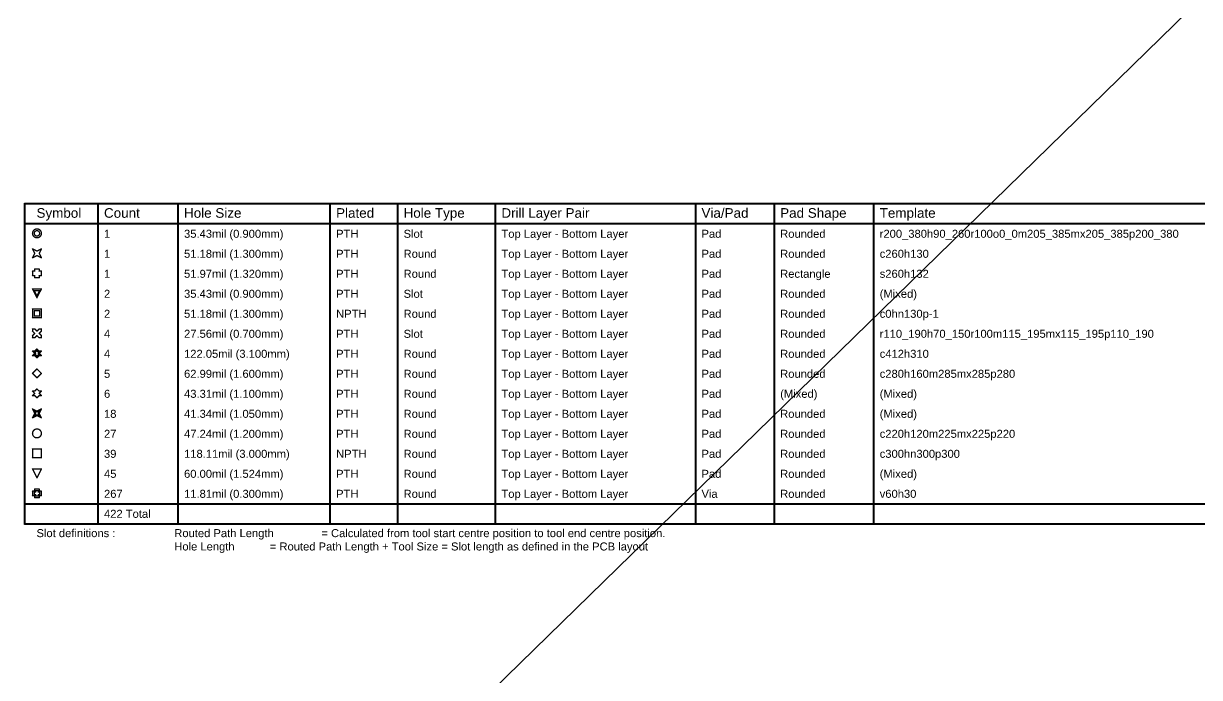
# Model space of a CAD drawing. Header units: inches. Extents: x -7 to 5163, y -3 to 5149.
# Drawn here: x -1.5 to 222.4, y 194 to 318.6 of the extents above; entities that cross this region are included whole.
import ezdxf

# ---------------------------------------------------------------- set-up
doc = ezdxf.new("R2010")
doc.units = ezdxf.units.IN
doc.layers.add('Drill Drawing', color=1, linetype='Continuous')
doc.layers.add('Top Solder', color=216, linetype='Continuous')
doc.styles.add('Arial', font='', dxfattribs={"height": 0.2})
doc.styles.get('Arial').set_extended_font_data('Arial')

# ---------------------------------------------------------------- blocks, each defined once
blk = doc.blocks.new('10_VQFN_HR__3_3__4')
at = {"layer": 'Top Solder'}
blk.add_line((1.02, -0.48), (-5134.64, -5016.9), dxfattribs=at)

msp = doc.modelspace()

# ---------------------------------------------------------------- linework, layer by layer
at = {"layer": 'Drill Drawing'}
for points in [[(-1.28, 284.22, 0.381, 0.381, 0), (389.82, 284.22, 0.381, 0.381, 0)], [(-1.28, 223.26, 0.381, 0.381, 0), (-1.28, 284.22, 0.381, 0.381, 0)], [(12.71, 223.26, 0.381, 0.381, 0), (12.71, 284.22, 0.381, 0.381, 0)], [(27.95, 223.26, 0.381, 0.381, 0), (27.95, 284.22, 0.381, 0.381, 0)], [(56.89, 223.26, 0.381, 0.381, 0), (56.89, 284.22, 0.381, 0.381, 0)], [(69.74, 223.26, 0.381, 0.381, 0), (69.74, 284.22, 0.381, 0.381, 0)], [(88.38, 223.26, 0.381, 0.381, 0), (88.38, 284.22, 0.381, 0.381, 0)], [(126.47, 223.26, 0.381, 0.381, 0), (126.47, 284.22, 0.381, 0.381, 0)], [(141.45, 223.26, 0.381, 0.381, 0), (141.45, 284.22, 0.381, 0.381, 0)], [(160.39, 223.26, 0.381, 0.381, 0), (160.39, 284.22, 0.381, 0.381, 0)], [(-1.28, 280.41, 0.381, 0.381, 0), (389.82, 280.41, 0.381, 0.381, 0)], [(0.24, 275.63, 0.254, 0.254, 0), (1.08, 275.21, 0.254, 0.254, 0)], [(0.24, 275.63, 0.254, 0.254, 0), (0.66, 274.78, 0.254, 0.254, 0)], [(1.08, 275.21, 0.254, 0.254, 0), (1.93, 275.63, 0.254, 0.254, 0)], [(1.51, 274.78, 0.254, 0.254, 0), (1.93, 275.63, 0.254, 0.254, 0)], [(0.24, 273.94, 0.254, 0.254, 0), (0.66, 274.78, 0.254, 0.254, 0)], [(0.24, 273.94, 0.254, 0.254, 0), (1.08, 274.36, 0.254, 0.254, 0)], [(1.08, 274.36, 0.254, 0.254, 0), (1.93, 273.94, 0.254, 0.254, 0)], [(1.51, 274.78, 0.254, 0.254, 0), (1.93, 273.94, 0.254, 0.254, 0)], [(0.24, 270.55, 0.254, 0.254, 0), (0.24, 271.4, 0.254, 0.254, 0)], [(0.24, 271.4, 0.254, 0.254, 0), (0.66, 271.4, 0.254, 0.254, 0)], [(0.66, 271.4, 0.254, 0.254, 0), (0.66, 271.82, 0.254, 0.254, 0)], [(0.66, 271.82, 0.254, 0.254, 0), (1.51, 271.82, 0.254, 0.254, 0)], [(1.51, 271.4, 0.254, 0.254, 0), (1.51, 271.82, 0.254, 0.254, 0)], [(1.51, 271.4, 0.254, 0.254, 0), (1.93, 271.4, 0.254, 0.254, 0)], [(1.93, 270.55, 0.254, 0.254, 0), (1.93, 271.4, 0.254, 0.254, 0)], [(0.24, 270.55, 0.254, 0.254, 0), (0.66, 270.55, 0.254, 0.254, 0)], [(0.66, 270.13, 0.254, 0.254, 0), (0.66, 270.55, 0.254, 0.254, 0)], [(0.66, 270.13, 0.254, 0.254, 0), (1.51, 270.13, 0.254, 0.254, 0)], [(1.51, 270.55, 0.254, 0.254, 0), (1.93, 270.55, 0.254, 0.254, 0)], [(1.51, 270.13, 0.254, 0.254, 0), (1.51, 270.55, 0.254, 0.254, 0)], [(0.24, 268.01, 0.254, 0.254, 0), (1.93, 268.01, 0.254, 0.254, 0)], [(0.24, 268.01, 0.254, 0.254, 0), (1.08, 266.32, 0.254, 0.254, 0)], [(0.57, 267.67, 0.254, 0.254, 0), (1.59, 267.67, 0.254, 0.254, 0)], [(0.57, 267.67, 0.254, 0.254, 0), (1.08, 266.66, 0.254, 0.254, 0)], [(1.08, 266.32, 0.254, 0.254, 0), (1.93, 268.01, 0.254, 0.254, 0)], [(1.08, 266.66, 0.254, 0.254, 0), (1.59, 267.67, 0.254, 0.254, 0)], [(0.24, 264.2, 0.254, 0.254, 0), (1.93, 264.2, 0.254, 0.254, 0)], [(0.24, 262.51, 0.254, 0.254, 0), (0.24, 264.2, 0.254, 0.254, 0)], [(1.93, 262.51, 0.254, 0.254, 0), (1.93, 264.2, 0.254, 0.254, 0)], [(0.24, 262.51, 0.254, 0.254, 0), (1.93, 262.51, 0.254, 0.254, 0)], [(0.57, 263.86, 0.254, 0.254, 0), (1.59, 263.86, 0.254, 0.254, 0)], [(0.57, 262.85, 0.254, 0.254, 0), (0.57, 263.86, 0.254, 0.254, 0)], [(0.57, 262.85, 0.254, 0.254, 0), (1.59, 262.85, 0.254, 0.254, 0)], [(1.59, 262.85, 0.254, 0.254, 0), (1.59, 263.86, 0.254, 0.254, 0)], [(0.24, 259.97, 0.254, 0.254, 0), (0.24, 260.39, 0.254, 0.254, 0)], [(0.24, 260.39, 0.254, 0.254, 0), (0.66, 260.39, 0.254, 0.254, 0)], [(0.24, 259.97, 0.254, 0.254, 0), (0.66, 259.54, 0.254, 0.254, 0)], [(0.66, 260.39, 0.254, 0.254, 0), (1.08, 259.97, 0.254, 0.254, 0)], [(1.08, 259.97, 0.254, 0.254, 0), (1.51, 260.39, 0.254, 0.254, 0)], [(1.51, 260.39, 0.254, 0.254, 0), (1.93, 260.39, 0.254, 0.254, 0)], [(1.51, 259.54, 0.254, 0.254, 0), (1.93, 259.97, 0.254, 0.254, 0)], [(1.93, 259.97, 0.254, 0.254, 0), (1.93, 260.39, 0.254, 0.254, 0)], [(0.24, 259.12, 0.254, 0.254, 0), (0.66, 259.54, 0.254, 0.254, 0)], [(0.24, 258.7, 0.254, 0.254, 0), (0.24, 259.12, 0.254, 0.254, 0)], [(0.24, 258.7, 0.254, 0.254, 0), (0.66, 258.7, 0.254, 0.254, 0)], [(0.66, 258.7, 0.254, 0.254, 0), (1.08, 259.12, 0.254, 0.254, 0)], [(1.08, 259.12, 0.254, 0.254, 0), (1.51, 258.7, 0.254, 0.254, 0)], [(1.51, 259.54, 0.254, 0.254, 0), (1.93, 259.12, 0.254, 0.254, 0)], [(1.51, 258.7, 0.254, 0.254, 0), (1.93, 258.7, 0.254, 0.254, 0)], [(1.93, 258.7, 0.254, 0.254, 0), (1.93, 259.12, 0.254, 0.254, 0)], [(0.24, 256.16, 0.254, 0.254, 0), (0.66, 255.73, 0.254, 0.254, 0)], [(0.24, 256.16, 0.254, 0.254, 0), (0.66, 256.16, 0.254, 0.254, 0)], [(0.24, 255.31, 0.254, 0.254, 0), (0.66, 255.73, 0.254, 0.254, 0)], [(0.24, 255.31, 0.254, 0.254, 0), (0.66, 255.31, 0.254, 0.254, 0)], [(0.57, 255.99, 0.254, 0.254, 0), (0.83, 255.73, 0.254, 0.254, 0)], [(0.57, 255.99, 0.254, 0.254, 0), (0.83, 255.99, 0.254, 0.254, 0)], [(0.57, 255.48, 0.254, 0.254, 0), (0.83, 255.73, 0.254, 0.254, 0)], [(0.57, 255.48, 0.254, 0.254, 0), (0.83, 255.48, 0.254, 0.254, 0)], [(0.66, 256.16, 0.254, 0.254, 0), (1.08, 256.58, 0.254, 0.254, 0)], [(0.66, 255.31, 0.254, 0.254, 0), (1.08, 254.89, 0.254, 0.254, 0)], [(0.83, 255.99, 0.254, 0.254, 0), (1.08, 256.24, 0.254, 0.254, 0)], [(0.83, 255.48, 0.254, 0.254, 0), (1.08, 255.23, 0.254, 0.254, 0)], [(1.08, 256.58, 0.254, 0.254, 0), (1.51, 256.16, 0.254, 0.254, 0)], [(1.08, 256.24, 0.254, 0.254, 0), (1.34, 255.99, 0.254, 0.254, 0)], [(1.08, 255.23, 0.254, 0.254, 0), (1.34, 255.48, 0.254, 0.254, 0)], [(1.08, 254.89, 0.254, 0.254, 0), (1.51, 255.31, 0.254, 0.254, 0)], [(1.34, 255.99, 0.254, 0.254, 0), (1.59, 255.99, 0.254, 0.254, 0)], [(1.34, 255.73, 0.254, 0.254, 0), (1.59, 255.99, 0.254, 0.254, 0)], [(1.34, 255.73, 0.254, 0.254, 0), (1.59, 255.48, 0.254, 0.254, 0)], [(1.34, 255.48, 0.254, 0.254, 0), (1.59, 255.48, 0.254, 0.254, 0)], [(1.51, 256.16, 0.254, 0.254, 0), (1.93, 256.16, 0.254, 0.254, 0)], [(1.51, 255.73, 0.254, 0.254, 0), (1.93, 256.16, 0.254, 0.254, 0)], [(1.51, 255.73, 0.254, 0.254, 0), (1.93, 255.31, 0.254, 0.254, 0)], [(1.51, 255.31, 0.254, 0.254, 0), (1.93, 255.31, 0.254, 0.254, 0)], [(0.24, 251.92, 0.254, 0.254, 0), (1.08, 252.77, 0.254, 0.254, 0)], [(0.24, 251.92, 0.254, 0.254, 0), (1.08, 251.08, 0.254, 0.254, 0)], [(1.08, 252.77, 0.254, 0.254, 0), (1.93, 251.92, 0.254, 0.254, 0)], [(1.08, 251.08, 0.254, 0.254, 0), (1.93, 251.92, 0.254, 0.254, 0)], [(0.24, 248.54, 0.254, 0.254, 0), (0.66, 248.11, 0.254, 0.254, 0)], [(0.24, 248.54, 0.254, 0.254, 0), (0.66, 248.54, 0.254, 0.254, 0)], [(0.66, 248.54, 0.254, 0.254, 0), (1.08, 248.96, 0.254, 0.254, 0)], [(1.08, 248.96, 0.254, 0.254, 0), (1.51, 248.54, 0.254, 0.254, 0)], [(1.51, 248.54, 0.254, 0.254, 0), (1.93, 248.54, 0.254, 0.254, 0)], [(1.51, 248.11, 0.254, 0.254, 0), (1.93, 248.54, 0.254, 0.254, 0)], [(0.24, 247.69, 0.254, 0.254, 0), (0.66, 248.11, 0.254, 0.254, 0)], [(0.24, 247.69, 0.254, 0.254, 0), (0.66, 247.69, 0.254, 0.254, 0)], [(0.66, 247.69, 0.254, 0.254, 0), (1.08, 247.27, 0.254, 0.254, 0)], [(1.08, 247.27, 0.254, 0.254, 0), (1.51, 247.69, 0.254, 0.254, 0)], [(1.51, 248.11, 0.254, 0.254, 0), (1.93, 247.69, 0.254, 0.254, 0)], [(1.51, 247.69, 0.254, 0.254, 0), (1.93, 247.69, 0.254, 0.254, 0)], [(0.24, 245.15, 0.254, 0.254, 0), (1.08, 244.73, 0.254, 0.254, 0)], [(0.24, 245.15, 0.254, 0.254, 0), (0.66, 244.3, 0.254, 0.254, 0)], [(0.24, 243.46, 0.254, 0.254, 0), (0.66, 244.3, 0.254, 0.254, 0)], [(0.57, 244.81, 0.254, 0.254, 0), (1.08, 244.56, 0.254, 0.254, 0)], [(0.57, 244.81, 0.254, 0.254, 0), (0.83, 244.3, 0.254, 0.254, 0)], [(0.57, 243.8, 0.254, 0.254, 0), (0.83, 244.3, 0.254, 0.254, 0)], [(0.57, 243.8, 0.254, 0.254, 0), (1.08, 244.05, 0.254, 0.254, 0)], [(1.08, 244.73, 0.254, 0.254, 0), (1.93, 245.15, 0.254, 0.254, 0)], [(1.08, 244.56, 0.254, 0.254, 0), (1.59, 244.81, 0.254, 0.254, 0)], [(1.08, 244.05, 0.254, 0.254, 0), (1.59, 243.8, 0.254, 0.254, 0)], [(1.34, 244.3, 0.254, 0.254, 0), (1.59, 244.81, 0.254, 0.254, 0)], [(1.34, 244.3, 0.254, 0.254, 0), (1.59, 243.8, 0.254, 0.254, 0)], [(1.51, 244.3, 0.254, 0.254, 0), (1.93, 245.15, 0.254, 0.254, 0)], [(1.51, 244.3, 0.254, 0.254, 0), (1.93, 243.46, 0.254, 0.254, 0)], [(0.24, 243.46, 0.254, 0.254, 0), (1.08, 243.88, 0.254, 0.254, 0)], [(1.08, 243.88, 0.254, 0.254, 0), (1.93, 243.46, 0.254, 0.254, 0)], [(0.24, 237.53, 0.254, 0.254, 0), (1.93, 237.53, 0.254, 0.254, 0)], [(0.24, 235.84, 0.254, 0.254, 0), (0.24, 237.53, 0.254, 0.254, 0)], [(1.93, 235.84, 0.254, 0.254, 0), (1.93, 237.53, 0.254, 0.254, 0)], [(0.24, 235.84, 0.254, 0.254, 0), (1.93, 235.84, 0.254, 0.254, 0)], [(0.24, 233.72, 0.254, 0.254, 0), (1.93, 233.72, 0.254, 0.254, 0)], [(0.24, 233.72, 0.254, 0.254, 0), (1.08, 232.03, 0.254, 0.254, 0)], [(1.08, 232.03, 0.254, 0.254, 0), (1.93, 233.72, 0.254, 0.254, 0)], [(0.24, 228.64, 0.254, 0.254, 0), (0.24, 229.49, 0.254, 0.254, 0)], [(0.24, 229.49, 0.254, 0.254, 0), (0.66, 229.49, 0.254, 0.254, 0)], [(0.24, 228.64, 0.254, 0.254, 0), (0.66, 228.64, 0.254, 0.254, 0)], [(0.57, 228.81, 0.254, 0.254, 0), (0.57, 229.32, 0.254, 0.254, 0)], [(0.57, 229.32, 0.254, 0.254, 0), (0.83, 229.32, 0.254, 0.254, 0)], [(0.57, 228.81, 0.254, 0.254, 0), (0.83, 228.81, 0.254, 0.254, 0)], [(0.66, 229.49, 0.254, 0.254, 0), (0.66, 229.91, 0.254, 0.254, 0)], [(0.66, 229.91, 0.254, 0.254, 0), (1.51, 229.91, 0.254, 0.254, 0)], [(0.66, 228.22, 0.254, 0.254, 0), (0.66, 228.64, 0.254, 0.254, 0)], [(0.83, 229.32, 0.254, 0.254, 0), (0.83, 229.57, 0.254, 0.254, 0)], [(0.83, 229.57, 0.254, 0.254, 0), (1.34, 229.57, 0.254, 0.254, 0)], [(0.83, 228.56, 0.254, 0.254, 0), (0.83, 228.81, 0.254, 0.254, 0)], [(0.83, 228.56, 0.254, 0.254, 0), (1.34, 228.56, 0.254, 0.254, 0)], [(1.34, 229.32, 0.254, 0.254, 0), (1.34, 229.57, 0.254, 0.254, 0)], [(1.34, 229.32, 0.254, 0.254, 0), (1.59, 229.32, 0.254, 0.254, 0)], [(1.34, 228.81, 0.254, 0.254, 0), (1.59, 228.81, 0.254, 0.254, 0)], [(1.34, 228.56, 0.254, 0.254, 0), (1.34, 228.81, 0.254, 0.254, 0)], [(1.51, 229.49, 0.254, 0.254, 0), (1.51, 229.91, 0.254, 0.254, 0)], [(1.51, 229.49, 0.254, 0.254, 0), (1.93, 229.49, 0.254, 0.254, 0)], [(1.51, 228.64, 0.254, 0.254, 0), (1.93, 228.64, 0.254, 0.254, 0)], [(1.51, 228.22, 0.254, 0.254, 0), (1.51, 228.64, 0.254, 0.254, 0)], [(1.59, 228.81, 0.254, 0.254, 0), (1.59, 229.32, 0.254, 0.254, 0)], [(1.93, 228.64, 0.254, 0.254, 0), (1.93, 229.49, 0.254, 0.254, 0)], [(-1.28, 227.07, 0.381, 0.381, 0), (389.82, 227.07, 0.381, 0.381, 0)], [(0.66, 228.22, 0.254, 0.254, 0), (1.51, 228.22, 0.254, 0.254, 0)], [(-1.28, 223.26, 0.381, 0.381, 0), (389.82, 223.26, 0.381, 0.381, 0)]]:
    msp.add_lwpolyline(points, format="xyseb", dxfattribs=at)
for points in [[(-1.38, 284.22, 0.191, 0.191, 1), (-1.19, 284.22, 0.191, 0.191, 1)], [(-1.38, 284.22, 0.191, 0.191, 1), (-1.19, 284.22, 0.191, 0.191, 1)], [(12.61, 284.22, 0.191, 0.191, 1), (12.8, 284.22, 0.191, 0.191, 1)], [(27.85, 284.22, 0.191, 0.191, 1), (28.04, 284.22, 0.191, 0.191, 1)], [(56.8, 284.22, 0.191, 0.191, 1), (56.99, 284.22, 0.191, 0.191, 1)], [(69.65, 284.22, 0.191, 0.191, 1), (69.84, 284.22, 0.191, 0.191, 1)], [(88.29, 284.22, 0.191, 0.191, 1), (88.48, 284.22, 0.191, 0.191, 1)], [(126.37, 284.22, 0.191, 0.191, 1), (126.56, 284.22, 0.191, 0.191, 1)], [(141.36, 284.22, 0.191, 0.191, 1), (141.55, 284.22, 0.191, 0.191, 1)], [(160.3, 284.22, 0.191, 0.191, 1), (160.49, 284.22, 0.191, 0.191, 1)], [(-1.38, 280.41, 0.191, 0.191, 1), (-1.19, 280.41, 0.191, 0.191, 1)], [(1.93, 278.59, 0.254, 0.254, 1), (0.24, 278.59, 0.254, 0.254, 1)], [(0.17, 278.59, 0.127, 0.127, 1), (0.3, 278.59, 0.127, 0.127, 1)], [(1.59, 278.59, 0.254, 0.254, 1), (0.57, 278.59, 0.254, 0.254, 1)], [(0.51, 278.59, 0.127, 0.127, 1), (0.64, 278.59, 0.127, 0.127, 1)], [(1.53, 278.59, 0.127, 0.127, 1), (1.65, 278.59, 0.127, 0.127, 1)], [(1.87, 278.59, 0.127, 0.127, 1), (1.99, 278.59, 0.127, 0.127, 1)], [(0.17, 275.63, 0.127, 0.127, 1), (0.3, 275.63, 0.127, 0.127, 1)], [(0.17, 275.63, 0.127, 0.127, 1), (0.3, 275.63, 0.127, 0.127, 1)], [(1.87, 275.63, 0.127, 0.127, 1), (1.99, 275.63, 0.127, 0.127, 1)], [(1.87, 275.63, 0.127, 0.127, 1), (1.99, 275.63, 0.127, 0.127, 1)], [(0.17, 273.94, 0.127, 0.127, 1), (0.3, 273.94, 0.127, 0.127, 1)], [(0.17, 273.94, 0.127, 0.127, 1), (0.3, 273.94, 0.127, 0.127, 1)], [(0.6, 274.78, 0.127, 0.127, 1), (0.72, 274.78, 0.127, 0.127, 1)], [(0.6, 274.78, 0.127, 0.127, 1), (0.72, 274.78, 0.127, 0.127, 1)], [(1.02, 275.21, 0.127, 0.127, 1), (1.15, 275.21, 0.127, 0.127, 1)], [(1.02, 275.21, 0.127, 0.127, 1), (1.15, 275.21, 0.127, 0.127, 1)], [(1.02, 274.36, 0.127, 0.127, 1), (1.15, 274.36, 0.127, 0.127, 1)], [(1.02, 274.36, 0.127, 0.127, 1), (1.15, 274.36, 0.127, 0.127, 1)], [(1.44, 274.78, 0.127, 0.127, 1), (1.57, 274.78, 0.127, 0.127, 1)], [(1.44, 274.78, 0.127, 0.127, 1), (1.57, 274.78, 0.127, 0.127, 1)], [(1.87, 273.94, 0.127, 0.127, 1), (1.99, 273.94, 0.127, 0.127, 1)], [(1.87, 273.94, 0.127, 0.127, 1), (1.99, 273.94, 0.127, 0.127, 1)], [(0.17, 271.4, 0.127, 0.127, 1), (0.3, 271.4, 0.127, 0.127, 1)], [(0.17, 271.4, 0.127, 0.127, 1), (0.3, 271.4, 0.127, 0.127, 1)], [(0.6, 271.82, 0.127, 0.127, 1), (0.72, 271.82, 0.127, 0.127, 1)], [(0.6, 271.82, 0.127, 0.127, 1), (0.72, 271.82, 0.127, 0.127, 1)], [(0.6, 271.4, 0.127, 0.127, 1), (0.72, 271.4, 0.127, 0.127, 1)], [(0.6, 271.4, 0.127, 0.127, 1), (0.72, 271.4, 0.127, 0.127, 1)], [(1.44, 271.82, 0.127, 0.127, 1), (1.57, 271.82, 0.127, 0.127, 1)], [(1.44, 271.82, 0.127, 0.127, 1), (1.57, 271.82, 0.127, 0.127, 1)], [(1.44, 271.4, 0.127, 0.127, 1), (1.57, 271.4, 0.127, 0.127, 1)], [(1.44, 271.4, 0.127, 0.127, 1), (1.57, 271.4, 0.127, 0.127, 1)], [(1.87, 271.4, 0.127, 0.127, 1), (1.99, 271.4, 0.127, 0.127, 1)], [(1.87, 271.4, 0.127, 0.127, 1), (1.99, 271.4, 0.127, 0.127, 1)], [(0.17, 270.55, 0.127, 0.127, 1), (0.3, 270.55, 0.127, 0.127, 1)], [(0.17, 270.55, 0.127, 0.127, 1), (0.3, 270.55, 0.127, 0.127, 1)], [(0.6, 270.55, 0.127, 0.127, 1), (0.72, 270.55, 0.127, 0.127, 1)], [(0.6, 270.55, 0.127, 0.127, 1), (0.72, 270.55, 0.127, 0.127, 1)], [(0.6, 270.13, 0.127, 0.127, 1), (0.72, 270.13, 0.127, 0.127, 1)], [(0.6, 270.13, 0.127, 0.127, 1), (0.72, 270.13, 0.127, 0.127, 1)], [(1.44, 270.55, 0.127, 0.127, 1), (1.57, 270.55, 0.127, 0.127, 1)], [(1.44, 270.55, 0.127, 0.127, 1), (1.57, 270.55, 0.127, 0.127, 1)], [(1.44, 270.13, 0.127, 0.127, 1), (1.57, 270.13, 0.127, 0.127, 1)], [(1.44, 270.13, 0.127, 0.127, 1), (1.57, 270.13, 0.127, 0.127, 1)], [(1.87, 270.55, 0.127, 0.127, 1), (1.99, 270.55, 0.127, 0.127, 1)], [(1.87, 270.55, 0.127, 0.127, 1), (1.99, 270.55, 0.127, 0.127, 1)], [(0.17, 268.01, 0.127, 0.127, 1), (0.3, 268.01, 0.127, 0.127, 1)], [(0.17, 268.01, 0.127, 0.127, 1), (0.3, 268.01, 0.127, 0.127, 1)], [(0.51, 267.67, 0.127, 0.127, 1), (0.64, 267.67, 0.127, 0.127, 1)], [(0.51, 267.67, 0.127, 0.127, 1), (0.64, 267.67, 0.127, 0.127, 1)], [(1.02, 266.66, 0.127, 0.127, 1), (1.15, 266.66, 0.127, 0.127, 1)], [(1.02, 266.66, 0.127, 0.127, 1), (1.15, 266.66, 0.127, 0.127, 1)], [(1.02, 266.32, 0.127, 0.127, 1), (1.15, 266.32, 0.127, 0.127, 1)], [(1.02, 266.32, 0.127, 0.127, 1), (1.15, 266.32, 0.127, 0.127, 1)], [(1.53, 267.67, 0.127, 0.127, 1), (1.65, 267.67, 0.127, 0.127, 1)], [(1.53, 267.67, 0.127, 0.127, 1), (1.65, 267.67, 0.127, 0.127, 1)], [(1.87, 268.01, 0.127, 0.127, 1), (1.99, 268.01, 0.127, 0.127, 1)], [(1.87, 268.01, 0.127, 0.127, 1), (1.99, 268.01, 0.127, 0.127, 1)], [(0.17, 264.2, 0.127, 0.127, 1), (0.3, 264.2, 0.127, 0.127, 1)], [(0.17, 264.2, 0.127, 0.127, 1), (0.3, 264.2, 0.127, 0.127, 1)], [(1.87, 264.2, 0.127, 0.127, 1), (1.99, 264.2, 0.127, 0.127, 1)], [(1.87, 264.2, 0.127, 0.127, 1), (1.99, 264.2, 0.127, 0.127, 1)], [(0.17, 262.51, 0.127, 0.127, 1), (0.3, 262.51, 0.127, 0.127, 1)], [(0.17, 262.51, 0.127, 0.127, 1), (0.3, 262.51, 0.127, 0.127, 1)], [(0.51, 263.86, 0.127, 0.127, 1), (0.64, 263.86, 0.127, 0.127, 1)], [(0.51, 263.86, 0.127, 0.127, 1), (0.64, 263.86, 0.127, 0.127, 1)], [(0.51, 262.85, 0.127, 0.127, 1), (0.64, 262.85, 0.127, 0.127, 1)], [(0.51, 262.85, 0.127, 0.127, 1), (0.64, 262.85, 0.127, 0.127, 1)], [(1.53, 263.86, 0.127, 0.127, 1), (1.65, 263.86, 0.127, 0.127, 1)], [(1.53, 263.86, 0.127, 0.127, 1), (1.65, 263.86, 0.127, 0.127, 1)], [(1.53, 262.85, 0.127, 0.127, 1), (1.65, 262.85, 0.127, 0.127, 1)], [(1.53, 262.85, 0.127, 0.127, 1), (1.65, 262.85, 0.127, 0.127, 1)], [(1.87, 262.51, 0.127, 0.127, 1), (1.99, 262.51, 0.127, 0.127, 1)], [(1.87, 262.51, 0.127, 0.127, 1), (1.99, 262.51, 0.127, 0.127, 1)], [(0.17, 260.39, 0.127, 0.127, 1), (0.3, 260.39, 0.127, 0.127, 1)], [(0.17, 260.39, 0.127, 0.127, 1), (0.3, 260.39, 0.127, 0.127, 1)], [(0.17, 259.97, 0.127, 0.127, 1), (0.3, 259.97, 0.127, 0.127, 1)], [(0.17, 259.97, 0.127, 0.127, 1), (0.3, 259.97, 0.127, 0.127, 1)], [(0.6, 260.39, 0.127, 0.127, 1), (0.72, 260.39, 0.127, 0.127, 1)], [(0.6, 260.39, 0.127, 0.127, 1), (0.72, 260.39, 0.127, 0.127, 1)], [(1.02, 259.97, 0.127, 0.127, 1), (1.15, 259.97, 0.127, 0.127, 1)], [(1.02, 259.97, 0.127, 0.127, 1), (1.15, 259.97, 0.127, 0.127, 1)], [(1.44, 260.39, 0.127, 0.127, 1), (1.57, 260.39, 0.127, 0.127, 1)], [(1.44, 260.39, 0.127, 0.127, 1), (1.57, 260.39, 0.127, 0.127, 1)], [(1.87, 260.39, 0.127, 0.127, 1), (1.99, 260.39, 0.127, 0.127, 1)], [(1.87, 260.39, 0.127, 0.127, 1), (1.99, 260.39, 0.127, 0.127, 1)], [(1.87, 259.97, 0.127, 0.127, 1), (1.99, 259.97, 0.127, 0.127, 1)], [(1.87, 259.97, 0.127, 0.127, 1), (1.99, 259.97, 0.127, 0.127, 1)], [(0.17, 259.12, 0.127, 0.127, 1), (0.3, 259.12, 0.127, 0.127, 1)], [(0.17, 259.12, 0.127, 0.127, 1), (0.3, 259.12, 0.127, 0.127, 1)], [(0.17, 258.7, 0.127, 0.127, 1), (0.3, 258.7, 0.127, 0.127, 1)], [(0.17, 258.7, 0.127, 0.127, 1), (0.3, 258.7, 0.127, 0.127, 1)], [(0.6, 259.54, 0.127, 0.127, 1), (0.72, 259.54, 0.127, 0.127, 1)], [(0.6, 259.54, 0.127, 0.127, 1), (0.72, 259.54, 0.127, 0.127, 1)], [(0.6, 258.7, 0.127, 0.127, 1), (0.72, 258.7, 0.127, 0.127, 1)], [(0.6, 258.7, 0.127, 0.127, 1), (0.72, 258.7, 0.127, 0.127, 1)], [(1.02, 259.12, 0.127, 0.127, 1), (1.15, 259.12, 0.127, 0.127, 1)], [(1.02, 259.12, 0.127, 0.127, 1), (1.15, 259.12, 0.127, 0.127, 1)], [(1.44, 259.54, 0.127, 0.127, 1), (1.57, 259.54, 0.127, 0.127, 1)], [(1.44, 259.54, 0.127, 0.127, 1), (1.57, 259.54, 0.127, 0.127, 1)], [(1.44, 258.7, 0.127, 0.127, 1), (1.57, 258.7, 0.127, 0.127, 1)], [(1.44, 258.7, 0.127, 0.127, 1), (1.57, 258.7, 0.127, 0.127, 1)], [(1.87, 259.12, 0.127, 0.127, 1), (1.99, 259.12, 0.127, 0.127, 1)], [(1.87, 259.12, 0.127, 0.127, 1), (1.99, 259.12, 0.127, 0.127, 1)], [(1.87, 258.7, 0.127, 0.127, 1), (1.99, 258.7, 0.127, 0.127, 1)], [(1.87, 258.7, 0.127, 0.127, 1), (1.99, 258.7, 0.127, 0.127, 1)], [(0.17, 256.16, 0.127, 0.127, 1), (0.3, 256.16, 0.127, 0.127, 1)], [(0.17, 256.16, 0.127, 0.127, 1), (0.3, 256.16, 0.127, 0.127, 1)], [(0.17, 255.31, 0.127, 0.127, 1), (0.3, 255.31, 0.127, 0.127, 1)], [(0.17, 255.31, 0.127, 0.127, 1), (0.3, 255.31, 0.127, 0.127, 1)], [(0.51, 255.99, 0.127, 0.127, 1), (0.64, 255.99, 0.127, 0.127, 1)], [(0.51, 255.99, 0.127, 0.127, 1), (0.64, 255.99, 0.127, 0.127, 1)], [(0.51, 255.48, 0.127, 0.127, 1), (0.64, 255.48, 0.127, 0.127, 1)], [(0.51, 255.48, 0.127, 0.127, 1), (0.64, 255.48, 0.127, 0.127, 1)], [(0.6, 256.16, 0.127, 0.127, 1), (0.72, 256.16, 0.127, 0.127, 1)], [(0.6, 256.16, 0.127, 0.127, 1), (0.72, 256.16, 0.127, 0.127, 1)], [(0.6, 255.73, 0.127, 0.127, 1), (0.72, 255.73, 0.127, 0.127, 1)], [(0.6, 255.73, 0.127, 0.127, 1), (0.72, 255.73, 0.127, 0.127, 1)], [(0.6, 255.31, 0.127, 0.127, 1), (0.72, 255.31, 0.127, 0.127, 1)], [(0.6, 255.31, 0.127, 0.127, 1), (0.72, 255.31, 0.127, 0.127, 1)], [(0.77, 255.99, 0.127, 0.127, 1), (0.89, 255.99, 0.127, 0.127, 1)], [(0.77, 255.99, 0.127, 0.127, 1), (0.89, 255.99, 0.127, 0.127, 1)], [(0.77, 255.73, 0.127, 0.127, 1), (0.89, 255.73, 0.127, 0.127, 1)], [(0.77, 255.73, 0.127, 0.127, 1), (0.89, 255.73, 0.127, 0.127, 1)], [(0.77, 255.48, 0.127, 0.127, 1), (0.89, 255.48, 0.127, 0.127, 1)], [(0.77, 255.48, 0.127, 0.127, 1), (0.89, 255.48, 0.127, 0.127, 1)], [(1.02, 256.58, 0.127, 0.127, 1), (1.15, 256.58, 0.127, 0.127, 1)], [(1.02, 256.58, 0.127, 0.127, 1), (1.15, 256.58, 0.127, 0.127, 1)], [(1.02, 256.24, 0.127, 0.127, 1), (1.15, 256.24, 0.127, 0.127, 1)], [(1.02, 256.24, 0.127, 0.127, 1), (1.15, 256.24, 0.127, 0.127, 1)], [(1.02, 255.23, 0.127, 0.127, 1), (1.15, 255.23, 0.127, 0.127, 1)], [(1.02, 255.23, 0.127, 0.127, 1), (1.15, 255.23, 0.127, 0.127, 1)], [(1.27, 255.99, 0.127, 0.127, 1), (1.4, 255.99, 0.127, 0.127, 1)], [(1.27, 255.99, 0.127, 0.127, 1), (1.4, 255.99, 0.127, 0.127, 1)], [(1.27, 255.73, 0.127, 0.127, 1), (1.4, 255.73, 0.127, 0.127, 1)], [(1.27, 255.73, 0.127, 0.127, 1), (1.4, 255.73, 0.127, 0.127, 1)], [(1.27, 255.48, 0.127, 0.127, 1), (1.4, 255.48, 0.127, 0.127, 1)], [(1.27, 255.48, 0.127, 0.127, 1), (1.4, 255.48, 0.127, 0.127, 1)], [(1.44, 256.16, 0.127, 0.127, 1), (1.57, 256.16, 0.127, 0.127, 1)], [(1.44, 256.16, 0.127, 0.127, 1), (1.57, 256.16, 0.127, 0.127, 1)], [(1.44, 255.73, 0.127, 0.127, 1), (1.57, 255.73, 0.127, 0.127, 1)], [(1.44, 255.73, 0.127, 0.127, 1), (1.57, 255.73, 0.127, 0.127, 1)], [(1.44, 255.31, 0.127, 0.127, 1), (1.57, 255.31, 0.127, 0.127, 1)], [(1.44, 255.31, 0.127, 0.127, 1), (1.57, 255.31, 0.127, 0.127, 1)], [(1.53, 255.99, 0.127, 0.127, 1), (1.65, 255.99, 0.127, 0.127, 1)], [(1.53, 255.99, 0.127, 0.127, 1), (1.65, 255.99, 0.127, 0.127, 1)], [(1.53, 255.48, 0.127, 0.127, 1), (1.65, 255.48, 0.127, 0.127, 1)], [(1.53, 255.48, 0.127, 0.127, 1), (1.65, 255.48, 0.127, 0.127, 1)], [(1.87, 256.16, 0.127, 0.127, 1), (1.99, 256.16, 0.127, 0.127, 1)], [(1.87, 256.16, 0.127, 0.127, 1), (1.99, 256.16, 0.127, 0.127, 1)], [(1.87, 255.31, 0.127, 0.127, 1), (1.99, 255.31, 0.127, 0.127, 1)], [(1.87, 255.31, 0.127, 0.127, 1), (1.99, 255.31, 0.127, 0.127, 1)], [(1.02, 254.89, 0.127, 0.127, 1), (1.15, 254.89, 0.127, 0.127, 1)], [(1.02, 254.89, 0.127, 0.127, 1), (1.15, 254.89, 0.127, 0.127, 1)], [(0.17, 251.92, 0.127, 0.127, 1), (0.3, 251.92, 0.127, 0.127, 1)], [(0.17, 251.92, 0.127, 0.127, 1), (0.3, 251.92, 0.127, 0.127, 1)], [(1.02, 252.77, 0.127, 0.127, 1), (1.15, 252.77, 0.127, 0.127, 1)], [(1.02, 252.77, 0.127, 0.127, 1), (1.15, 252.77, 0.127, 0.127, 1)], [(1.02, 251.08, 0.127, 0.127, 1), (1.15, 251.08, 0.127, 0.127, 1)], [(1.02, 251.08, 0.127, 0.127, 1), (1.15, 251.08, 0.127, 0.127, 1)], [(1.87, 251.92, 0.127, 0.127, 1), (1.99, 251.92, 0.127, 0.127, 1)], [(1.87, 251.92, 0.127, 0.127, 1), (1.99, 251.92, 0.127, 0.127, 1)], [(0.17, 248.54, 0.127, 0.127, 1), (0.3, 248.54, 0.127, 0.127, 1)], [(0.17, 248.54, 0.127, 0.127, 1), (0.3, 248.54, 0.127, 0.127, 1)], [(0.6, 248.54, 0.127, 0.127, 1), (0.72, 248.54, 0.127, 0.127, 1)], [(0.6, 248.54, 0.127, 0.127, 1), (0.72, 248.54, 0.127, 0.127, 1)], [(1.02, 248.96, 0.127, 0.127, 1), (1.15, 248.96, 0.127, 0.127, 1)], [(1.02, 248.96, 0.127, 0.127, 1), (1.15, 248.96, 0.127, 0.127, 1)], [(1.44, 248.54, 0.127, 0.127, 1), (1.57, 248.54, 0.127, 0.127, 1)], [(1.44, 248.54, 0.127, 0.127, 1), (1.57, 248.54, 0.127, 0.127, 1)], [(1.87, 248.54, 0.127, 0.127, 1), (1.99, 248.54, 0.127, 0.127, 1)], [(1.87, 248.54, 0.127, 0.127, 1), (1.99, 248.54, 0.127, 0.127, 1)], [(0.17, 247.69, 0.127, 0.127, 1), (0.3, 247.69, 0.127, 0.127, 1)], [(0.17, 247.69, 0.127, 0.127, 1), (0.3, 247.69, 0.127, 0.127, 1)], [(0.6, 248.11, 0.127, 0.127, 1), (0.72, 248.11, 0.127, 0.127, 1)], [(0.6, 248.11, 0.127, 0.127, 1), (0.72, 248.11, 0.127, 0.127, 1)], [(0.6, 247.69, 0.127, 0.127, 1), (0.72, 247.69, 0.127, 0.127, 1)], [(0.6, 247.69, 0.127, 0.127, 1), (0.72, 247.69, 0.127, 0.127, 1)], [(1.02, 247.27, 0.127, 0.127, 1), (1.15, 247.27, 0.127, 0.127, 1)], [(1.02, 247.27, 0.127, 0.127, 1), (1.15, 247.27, 0.127, 0.127, 1)], [(1.44, 248.11, 0.127, 0.127, 1), (1.57, 248.11, 0.127, 0.127, 1)], [(1.44, 248.11, 0.127, 0.127, 1), (1.57, 248.11, 0.127, 0.127, 1)], [(1.44, 247.69, 0.127, 0.127, 1), (1.57, 247.69, 0.127, 0.127, 1)], [(1.44, 247.69, 0.127, 0.127, 1), (1.57, 247.69, 0.127, 0.127, 1)], [(1.87, 247.69, 0.127, 0.127, 1), (1.99, 247.69, 0.127, 0.127, 1)], [(1.87, 247.69, 0.127, 0.127, 1), (1.99, 247.69, 0.127, 0.127, 1)], [(0.17, 245.15, 0.127, 0.127, 1), (0.3, 245.15, 0.127, 0.127, 1)], [(0.17, 245.15, 0.127, 0.127, 1), (0.3, 245.15, 0.127, 0.127, 1)], [(0.51, 244.81, 0.127, 0.127, 1), (0.64, 244.81, 0.127, 0.127, 1)], [(0.51, 244.81, 0.127, 0.127, 1), (0.64, 244.81, 0.127, 0.127, 1)], [(0.6, 244.3, 0.127, 0.127, 1), (0.72, 244.3, 0.127, 0.127, 1)], [(0.6, 244.3, 0.127, 0.127, 1), (0.72, 244.3, 0.127, 0.127, 1)], [(0.77, 244.3, 0.127, 0.127, 1), (0.89, 244.3, 0.127, 0.127, 1)], [(0.77, 244.3, 0.127, 0.127, 1), (0.89, 244.3, 0.127, 0.127, 1)], [(1.02, 244.73, 0.127, 0.127, 1), (1.15, 244.73, 0.127, 0.127, 1)], [(1.02, 244.73, 0.127, 0.127, 1), (1.15, 244.73, 0.127, 0.127, 1)], [(1.02, 244.56, 0.127, 0.127, 1), (1.15, 244.56, 0.127, 0.127, 1)], [(1.02, 244.56, 0.127, 0.127, 1), (1.15, 244.56, 0.127, 0.127, 1)], [(1.02, 244.05, 0.127, 0.127, 1), (1.15, 244.05, 0.127, 0.127, 1)], [(1.02, 244.05, 0.127, 0.127, 1), (1.15, 244.05, 0.127, 0.127, 1)], [(1.27, 244.3, 0.127, 0.127, 1), (1.4, 244.3, 0.127, 0.127, 1)], [(1.27, 244.3, 0.127, 0.127, 1), (1.4, 244.3, 0.127, 0.127, 1)], [(1.44, 244.3, 0.127, 0.127, 1), (1.57, 244.3, 0.127, 0.127, 1)], [(1.44, 244.3, 0.127, 0.127, 1), (1.57, 244.3, 0.127, 0.127, 1)], [(1.53, 244.81, 0.127, 0.127, 1), (1.65, 244.81, 0.127, 0.127, 1)], [(1.53, 244.81, 0.127, 0.127, 1), (1.65, 244.81, 0.127, 0.127, 1)], [(1.87, 245.15, 0.127, 0.127, 1), (1.99, 245.15, 0.127, 0.127, 1)], [(1.87, 245.15, 0.127, 0.127, 1), (1.99, 245.15, 0.127, 0.127, 1)], [(0.17, 243.46, 0.127, 0.127, 1), (0.3, 243.46, 0.127, 0.127, 1)], [(0.17, 243.46, 0.127, 0.127, 1), (0.3, 243.46, 0.127, 0.127, 1)], [(0.51, 243.8, 0.127, 0.127, 1), (0.64, 243.8, 0.127, 0.127, 1)], [(0.51, 243.8, 0.127, 0.127, 1), (0.64, 243.8, 0.127, 0.127, 1)], [(1.02, 243.88, 0.127, 0.127, 1), (1.15, 243.88, 0.127, 0.127, 1)], [(1.02, 243.88, 0.127, 0.127, 1), (1.15, 243.88, 0.127, 0.127, 1)], [(1.53, 243.8, 0.127, 0.127, 1), (1.65, 243.8, 0.127, 0.127, 1)], [(1.53, 243.8, 0.127, 0.127, 1), (1.65, 243.8, 0.127, 0.127, 1)], [(1.87, 243.46, 0.127, 0.127, 1), (1.99, 243.46, 0.127, 0.127, 1)], [(1.87, 243.46, 0.127, 0.127, 1), (1.99, 243.46, 0.127, 0.127, 1)], [(1.93, 240.49, 0.254, 0.254, 1), (0.24, 240.49, 0.254, 0.254, 1)], [(0.17, 240.49, 0.127, 0.127, 1), (0.3, 240.49, 0.127, 0.127, 1)], [(1.87, 240.49, 0.127, 0.127, 1), (1.99, 240.49, 0.127, 0.127, 1)], [(0.17, 237.53, 0.127, 0.127, 1), (0.3, 237.53, 0.127, 0.127, 1)], [(0.17, 237.53, 0.127, 0.127, 1), (0.3, 237.53, 0.127, 0.127, 1)], [(1.87, 237.53, 0.127, 0.127, 1), (1.99, 237.53, 0.127, 0.127, 1)], [(1.87, 237.53, 0.127, 0.127, 1), (1.99, 237.53, 0.127, 0.127, 1)], [(0.17, 235.84, 0.127, 0.127, 1), (0.3, 235.84, 0.127, 0.127, 1)], [(0.17, 235.84, 0.127, 0.127, 1), (0.3, 235.84, 0.127, 0.127, 1)], [(1.87, 235.84, 0.127, 0.127, 1), (1.99, 235.84, 0.127, 0.127, 1)], [(1.87, 235.84, 0.127, 0.127, 1), (1.99, 235.84, 0.127, 0.127, 1)], [(0.17, 233.72, 0.127, 0.127, 1), (0.3, 233.72, 0.127, 0.127, 1)], [(0.17, 233.72, 0.127, 0.127, 1), (0.3, 233.72, 0.127, 0.127, 1)], [(1.87, 233.72, 0.127, 0.127, 1), (1.99, 233.72, 0.127, 0.127, 1)], [(1.87, 233.72, 0.127, 0.127, 1), (1.99, 233.72, 0.127, 0.127, 1)], [(1.02, 232.03, 0.127, 0.127, 1), (1.15, 232.03, 0.127, 0.127, 1)], [(1.02, 232.03, 0.127, 0.127, 1), (1.15, 232.03, 0.127, 0.127, 1)], [(0.17, 229.49, 0.127, 0.127, 1), (0.3, 229.49, 0.127, 0.127, 1)], [(0.17, 229.49, 0.127, 0.127, 1), (0.3, 229.49, 0.127, 0.127, 1)], [(0.17, 228.64, 0.127, 0.127, 1), (0.3, 228.64, 0.127, 0.127, 1)], [(0.17, 228.64, 0.127, 0.127, 1), (0.3, 228.64, 0.127, 0.127, 1)], [(0.51, 229.32, 0.127, 0.127, 1), (0.64, 229.32, 0.127, 0.127, 1)], [(0.51, 229.32, 0.127, 0.127, 1), (0.64, 229.32, 0.127, 0.127, 1)], [(0.51, 228.81, 0.127, 0.127, 1), (0.64, 228.81, 0.127, 0.127, 1)], [(0.51, 228.81, 0.127, 0.127, 1), (0.64, 228.81, 0.127, 0.127, 1)], [(0.6, 229.91, 0.127, 0.127, 1), (0.72, 229.91, 0.127, 0.127, 1)], [(0.6, 229.91, 0.127, 0.127, 1), (0.72, 229.91, 0.127, 0.127, 1)], [(0.6, 229.49, 0.127, 0.127, 1), (0.72, 229.49, 0.127, 0.127, 1)], [(0.6, 229.49, 0.127, 0.127, 1), (0.72, 229.49, 0.127, 0.127, 1)], [(0.6, 228.64, 0.127, 0.127, 1), (0.72, 228.64, 0.127, 0.127, 1)], [(0.6, 228.64, 0.127, 0.127, 1), (0.72, 228.64, 0.127, 0.127, 1)], [(0.77, 229.57, 0.127, 0.127, 1), (0.89, 229.57, 0.127, 0.127, 1)], [(0.77, 229.57, 0.127, 0.127, 1), (0.89, 229.57, 0.127, 0.127, 1)], [(0.77, 229.32, 0.127, 0.127, 1), (0.89, 229.32, 0.127, 0.127, 1)], [(0.77, 229.32, 0.127, 0.127, 1), (0.89, 229.32, 0.127, 0.127, 1)], [(0.77, 228.81, 0.127, 0.127, 1), (0.89, 228.81, 0.127, 0.127, 1)], [(0.77, 228.81, 0.127, 0.127, 1), (0.89, 228.81, 0.127, 0.127, 1)], [(0.77, 228.56, 0.127, 0.127, 1), (0.89, 228.56, 0.127, 0.127, 1)], [(0.77, 228.56, 0.127, 0.127, 1), (0.89, 228.56, 0.127, 0.127, 1)], [(1.27, 229.57, 0.127, 0.127, 1), (1.4, 229.57, 0.127, 0.127, 1)], [(1.27, 229.57, 0.127, 0.127, 1), (1.4, 229.57, 0.127, 0.127, 1)], [(1.27, 229.32, 0.127, 0.127, 1), (1.4, 229.32, 0.127, 0.127, 1)], [(1.27, 229.32, 0.127, 0.127, 1), (1.4, 229.32, 0.127, 0.127, 1)], [(1.27, 228.81, 0.127, 0.127, 1), (1.4, 228.81, 0.127, 0.127, 1)], [(1.27, 228.81, 0.127, 0.127, 1), (1.4, 228.81, 0.127, 0.127, 1)], [(1.27, 228.56, 0.127, 0.127, 1), (1.4, 228.56, 0.127, 0.127, 1)], [(1.27, 228.56, 0.127, 0.127, 1), (1.4, 228.56, 0.127, 0.127, 1)], [(1.44, 229.91, 0.127, 0.127, 1), (1.57, 229.91, 0.127, 0.127, 1)], [(1.44, 229.91, 0.127, 0.127, 1), (1.57, 229.91, 0.127, 0.127, 1)], [(1.44, 229.49, 0.127, 0.127, 1), (1.57, 229.49, 0.127, 0.127, 1)], [(1.44, 229.49, 0.127, 0.127, 1), (1.57, 229.49, 0.127, 0.127, 1)], [(1.44, 228.64, 0.127, 0.127, 1), (1.57, 228.64, 0.127, 0.127, 1)], [(1.44, 228.64, 0.127, 0.127, 1), (1.57, 228.64, 0.127, 0.127, 1)], [(1.53, 229.32, 0.127, 0.127, 1), (1.65, 229.32, 0.127, 0.127, 1)], [(1.53, 229.32, 0.127, 0.127, 1), (1.65, 229.32, 0.127, 0.127, 1)], [(1.53, 228.81, 0.127, 0.127, 1), (1.65, 228.81, 0.127, 0.127, 1)], [(1.53, 228.81, 0.127, 0.127, 1), (1.65, 228.81, 0.127, 0.127, 1)], [(1.87, 229.49, 0.127, 0.127, 1), (1.99, 229.49, 0.127, 0.127, 1)], [(1.87, 229.49, 0.127, 0.127, 1), (1.99, 229.49, 0.127, 0.127, 1)], [(1.87, 228.64, 0.127, 0.127, 1), (1.99, 228.64, 0.127, 0.127, 1)], [(1.87, 228.64, 0.127, 0.127, 1), (1.99, 228.64, 0.127, 0.127, 1)], [(-1.38, 227.07, 0.191, 0.191, 1), (-1.19, 227.07, 0.191, 0.191, 1)], [(0.6, 228.22, 0.127, 0.127, 1), (0.72, 228.22, 0.127, 0.127, 1)], [(0.6, 228.22, 0.127, 0.127, 1), (0.72, 228.22, 0.127, 0.127, 1)], [(1.44, 228.22, 0.127, 0.127, 1), (1.57, 228.22, 0.127, 0.127, 1)], [(1.44, 228.22, 0.127, 0.127, 1), (1.57, 228.22, 0.127, 0.127, 1)], [(-1.38, 223.26, 0.191, 0.191, 1), (-1.19, 223.26, 0.191, 0.191, 1)], [(-1.38, 223.26, 0.191, 0.191, 1), (-1.19, 223.26, 0.191, 0.191, 1)], [(12.61, 223.26, 0.191, 0.191, 1), (12.8, 223.26, 0.191, 0.191, 1)], [(27.85, 223.26, 0.191, 0.191, 1), (28.04, 223.26, 0.191, 0.191, 1)], [(56.8, 223.26, 0.191, 0.191, 1), (56.99, 223.26, 0.191, 0.191, 1)], [(69.65, 223.26, 0.191, 0.191, 1), (69.84, 223.26, 0.191, 0.191, 1)], [(88.29, 223.26, 0.191, 0.191, 1), (88.48, 223.26, 0.191, 0.191, 1)], [(126.37, 223.26, 0.191, 0.191, 1), (126.56, 223.26, 0.191, 0.191, 1)], [(141.36, 223.26, 0.191, 0.191, 1), (141.55, 223.26, 0.191, 0.191, 1)], [(160.3, 223.26, 0.191, 0.191, 1), (160.49, 223.26, 0.191, 0.191, 1)]]:
    msp.add_lwpolyline(points, format="xyseb", close=True, dxfattribs=at)

# ---------------------------------------------------------------- block references
at = {"rotation": 180}
msp.add_blockref('10_VQFN_HR__3_3__4', (28.13, 131.81), dxfattribs=at)

# ---------------------------------------------------------------- texts
at = {"layer": 'Drill Drawing', "style": 'Arial'}
for s, height, p in [('Symbol', 1.829, (1, 281.56)), ('Count', 1.829, (13.85, 281.56)), ('Hole Size', 1.829, (29.09, 281.56)), ('Plated', 1.829, (58.04, 281.56)), ('Hole Type', 1.829, (70.89, 281.56)), ('Drill Layer Pair', 1.8288, (89.52, 281.56)), ('Via/Pad', 1.829, (127.61, 281.56)), ('Pad Shape', 1.829, (142.59, 281.56)), ('Template', 1.829, (161.54, 281.56)), ('1', 1.52, (13.85, 277.75)), ('35.43mil (0.900mm)', 1.524, (29.09, 277.75)), ('PTH', 1.524, (58.04, 277.75)), ('Slot', 1.524, (70.89, 277.75)), ('Top Layer - Bottom Layer', 1.524, (89.52, 277.75)), ('Pad', 1.524, (127.61, 277.75)), ('Rounded', 1.524, (142.59, 277.75)), ('r200_380h90_260r100o0_0m205_385mx205_385p200_380', 1.524, (161.54, 277.75)), ('1', 1.52, (13.85, 273.94)), ('51.18mil (1.300mm)', 1.524, (29.09, 273.94)), ('PTH', 1.524, (58.04, 273.94)), ('Round', 1.524, (70.89, 273.94)), ('Top Layer - Bottom Layer', 1.524, (89.52, 273.94)), ('Pad', 1.524, (127.61, 273.94)), ('Rounded', 1.524, (142.59, 273.94)), ('c260h130', 1.524, (161.54, 273.94)), ('1', 1.52, (13.85, 270.13)), ('51.97mil (1.320mm)', 1.524, (29.09, 270.13)), ('PTH', 1.524, (58.04, 270.13)), ('Round', 1.524, (70.89, 270.13)), ('Top Layer - Bottom Layer', 1.524, (89.52, 270.13)), ('Pad', 1.524, (127.61, 270.13)), ('Rectangle', 1.524, (142.59, 270.13)), ('s260h132', 1.524, (161.54, 270.13)), ('2', 1.52, (13.85, 266.32)), ('35.43mil (0.900mm)', 1.524, (29.09, 266.32)), ('PTH', 1.524, (58.04, 266.32)), ('Slot', 1.524, (70.89, 266.32)), ('Top Layer - Bottom Layer', 1.524, (89.52, 266.32)), ('Pad', 1.524, (127.61, 266.32)), ('Rounded', 1.524, (142.59, 266.32)), ('(Mixed)', 1.524, (161.54, 266.32)), ('2', 1.52, (13.85, 262.51)), ('51.18mil (1.300mm)', 1.524, (29.09, 262.51)), ('NPTH', 1.524, (58.04, 262.51)), ('Round', 1.524, (70.89, 262.51)), ('Top Layer - Bottom Layer', 1.524, (89.52, 262.51)), ('Pad', 1.524, (127.61, 262.51)), ('Rounded', 1.524, (142.59, 262.51)), ('c0hn130p-1', 1.524, (161.54, 262.51)), ('4', 1.52, (13.85, 258.7)), ('27.56mil (0.700mm)', 1.524, (29.09, 258.7)), ('PTH', 1.524, (58.04, 258.7)), ('Slot', 1.524, (70.89, 258.7)), ('Top Layer - Bottom Layer', 1.524, (89.52, 258.7)), ('Pad', 1.524, (127.61, 258.7)), ('Rounded', 1.524, (142.59, 258.7)), ('r110_190h70_150r100m115_195mx115_195p110_190', 1.524, (161.54, 258.7)), ('4', 1.52, (13.85, 254.89)), ('122.05mil (3.100mm)', 1.524, (29.09, 254.89)), ('PTH', 1.524, (58.04, 254.89)), ('Round', 1.524, (70.89, 254.89)), ('Top Layer - Bottom Layer', 1.524, (89.52, 254.89)), ('Pad', 1.524, (127.61, 254.89)), ('Rounded', 1.524, (142.59, 254.89)), ('c412h310', 1.524, (161.54, 254.89)), ('5', 1.52, (13.85, 251.08)), ('62.99mil (1.600mm)', 1.524, (29.09, 251.08)), ('PTH', 1.524, (58.04, 251.08)), ('Round', 1.524, (70.89, 251.08)), ('Top Layer - Bottom Layer', 1.524, (89.52, 251.08)), ('Pad', 1.524, (127.61, 251.08)), ('Rounded', 1.524, (142.59, 251.08)), ('c280h160m285mx285p280', 1.524, (161.54, 251.08)), ('6', 1.52, (13.85, 247.27)), ('43.31mil (1.100mm)', 1.524, (29.09, 247.27)), ('PTH', 1.524, (58.04, 247.27)), ('Round', 1.524, (70.89, 247.27)), ('Top Layer - Bottom Layer', 1.524, (89.52, 247.27)), ('Pad', 1.524, (127.61, 247.27)), ('(Mixed)', 1.524, (142.59, 247.27)), ('(Mixed)', 1.524, (161.54, 247.27)), ('18', 1.524, (13.85, 243.46)), ('41.34mil (1.050mm)', 1.524, (29.09, 243.46)), ('PTH', 1.524, (58.04, 243.46)), ('Round', 1.524, (70.89, 243.46)), ('Top Layer - Bottom Layer', 1.524, (89.52, 243.46)), ('Pad', 1.524, (127.61, 243.46)), ('Rounded', 1.524, (142.59, 243.46)), ('(Mixed)', 1.524, (161.54, 243.46)), ('27', 1.524, (13.85, 239.65)), ('47.24mil (1.200mm)', 1.524, (29.09, 239.65)), ('PTH', 1.524, (58.04, 239.65)), ('Round', 1.524, (70.89, 239.65)), ('Top Layer - Bottom Layer', 1.524, (89.52, 239.65)), ('Pad', 1.524, (127.61, 239.65)), ('Rounded', 1.524, (142.59, 239.65)), ('c220h120m225mx225p220', 1.524, (161.54, 239.65)), ('39', 1.524, (13.85, 235.84)), ('118.11mil (3.000mm)', 1.524, (29.09, 235.84)), ('NPTH', 1.524, (58.04, 235.84)), ('Round', 1.524, (70.89, 235.84)), ('Top Layer - Bottom Layer', 1.524, (89.52, 235.84)), ('Pad', 1.524, (127.61, 235.84)), ('Rounded', 1.524, (142.59, 235.84)), ('c300hn300p300', 1.524, (161.54, 235.84)), ('45', 1.524, (13.85, 232.03)), ('60.00mil (1.524mm)', 1.524, (29.09, 232.03)), ('PTH', 1.524, (58.04, 232.03)), ('Round', 1.524, (70.89, 232.03)), ('Top Layer - Bottom Layer', 1.524, (89.52, 232.03)), ('Pad', 1.524, (127.61, 232.03)), ('Rounded', 1.524, (142.59, 232.03)), ('(Mixed)', 1.524, (161.54, 232.03)), ('267', 1.524, (13.85, 228.22)), ('11.81mil (0.300mm)', 1.524, (29.09, 228.22)), ('PTH', 1.524, (58.04, 228.22)), ('Round', 1.524, (70.89, 228.22)), ('Top Layer - Bottom Layer', 1.524, (89.52, 228.22)), ('Via', 1.524, (127.61, 228.22)), ('Rounded', 1.524, (142.59, 228.22)), ('v60h30', 1.524, (161.54, 228.22)), ('422 Total', 1.524, (13.85, 224.41)), ('Slot definitions :', 1.524, (1, 220.73)), ('Routed Path Length', 1.524, (27.23, 220.73)), ('= Calculated from tool start centre position to tool end centre position.', 1.524, (55.24, 220.73)), ('Hole Length', 1.524, (27.23, 218.19)), (' = Routed Path Length + Tool Size = Slot length as defined in the PCB layout', 1.524, (44.83, 218.19))]:
    msp.add_text(s, height=height, dxfattribs=at).set_placement(p)

doc.saveas('drawing.dxf')
